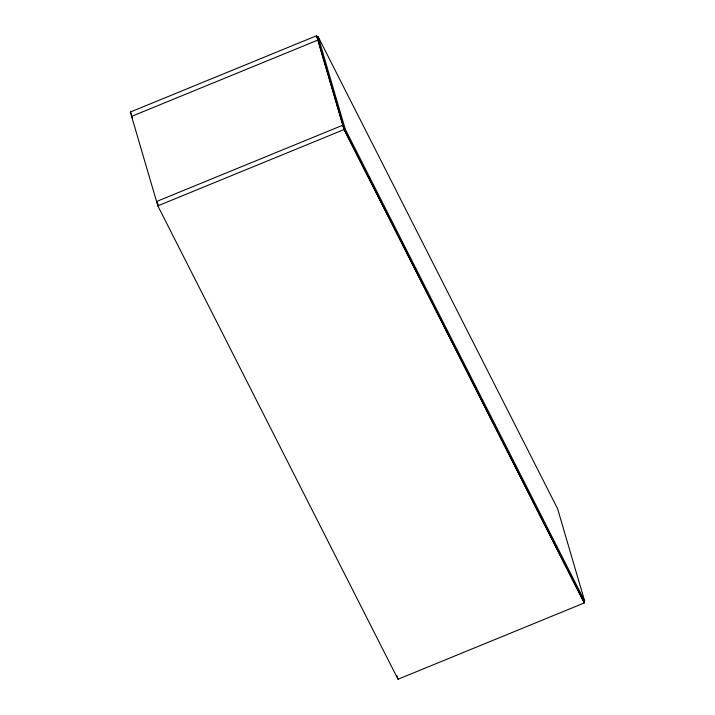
<?xml version="1.0" encoding="UTF-8"?>
<svg xmlns="http://www.w3.org/2000/svg" width="715" height="715" viewBox="0 0 715 715"><rect width="100%" height="100%" fill="white"/><g stroke="black" fill="none" stroke-linecap="round" stroke-linejoin="round"><path stroke-width="1.07" d="M583.726 601.226L584.235 602.96L398.005 679.25L157.827 205.84L130.327 112.041L316.557 35.75L318.577 39.727M317.138 37.189L318.157 36.778L557.584 508.705L584.673 601.101L583.654 601.521L344.228 129.585L317.138 37.189L318.658 40.183M317.835 40.085L131.605 116.375L132.606 118.368M157.827 205.84L344.067 129.549L316.557 35.75M344.228 129.585L345.247 129.174L318.157 36.778M345.247 129.174L584.673 601.101M345.104 129.773L342.789 125.214L156.558 201.505L158.578 205.482M369.029 176.927L370.039 178.92M415.451 268.429L416.461 270.422M468.432 372.855L469.433 374.848M494.163 423.584L495.173 425.568M514.845 464.357L515.855 466.35M344.067 129.549L584.235 602.96M130.327 112.041L131.337 114.025M396.986 675.782L398.005 679.25"/></g></svg>
